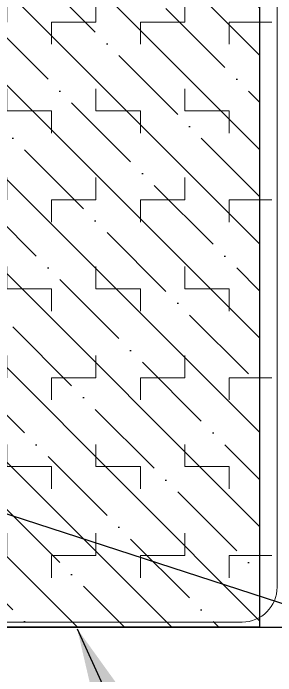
# Model space of a CAD drawing. Extents: x 13661 to 14061, y -1399 to -1089.
# Drawn here: x 13926.99 to 13934.49, y -1240.77 to -1221.85 of the extents above; entities that cross this region are included whole.
import ezdxf

# ---------------------------------------------------------------- set-up
doc = ezdxf.new("R2010")
doc.units = 0
doc.header["$LTSCALE"] = 16.335
doc.header["$MEASUREMENT"] = 0
doc.layers.get('0').update_dxf_attribs({"linetype": 'CONTINUOUS'})
doc.styles.get("Standard").update_dxf_attribs({"font": 'txt', "width": 0.8})
doc.dimstyles.new('-MAG', dxfattribs={"dimtxt": 2.5, "dimasz": 2, "dimexe": 0.2, "dimexo": 0.1, "dimgap": 0.3, "dimtad": 1, "dimzin": 0, "dimdsep": 46, "dimtxsty": 'Standard', "dimblk": '_FILLED', "dimcen": 0.09, "dimclrd": 5, "dimclre": 5, "dimclrt": 256, "dimadec": 0, "dimazin": 0, "dimtol": 1, "dimtp": 0.05, "dimtm": 0.05, "dimtfac": 1, "dimtofl": 0, "dimtmove": 0, "dimatfit": 3, "dimldrblk": '_FILLED', "dimfxl": 1, "dimtolj": 1, "dimtzin": 1, "dimarcsym": 0})

# ---------------------------------------------------------------- blocks, each defined once
blk = doc.blocks.new('_FILLED')
at = {"color": 0, "linetype": 'ByBlock'}
blk.add_solid([(0, 0), (-1, 0.2), (-1, -0.2)], dxfattribs=at)

msp = doc.modelspace()

# ---------------------------------------------------------------- hatches: boundary and pattern name
at = {"lineweight": 0}
h = msp.add_hatch(dxfattribs=at)
h.set_pattern_fill('ZIGZAG', color=9, scale=0.1, angle=-90, style=0)
h.set_pattern_definition([(270, (18112.734, 3901.7123), (2.54, -5e-16), [0.635, -1.905]), (360, (18112.734, 3901.0773), (1.27, 2.54), [1.27, -1.27]), (270, (18114.004, 3901.7123), (2.54, -5e-16), [-0.635, 0.635, -1.27])])
h.paths.add_polyline_path([(13927.09309, -1210.95163, 0.41421356), (13926.39309, -1211.65163), (13926.39309, -1218.59083, -0.41421356), (13925.09309, -1219.89083), (13915.20627, -1219.89083, 0.16128953), (13914.78843, -1220.02922), (13912.49729, -1221.73383, -0.16128953), (13911.7213, -1221.99083), (13910.58839, -1221.99083, 0.41421356), (13909.73839, -1222.84083), (13909.73839, -1236.14083, 0.41421356), (13910.58839, -1236.99083), (13911.7213, -1236.99083, -0.16128953), (13912.49729, -1237.24784), (13914.78843, -1238.95245, 0.16128953), (13915.20627, -1239.09083), (13933.53213, -1239.09083, 0.41421356), (13934.38213, -1238.24083), (13934.38213, -1219.81843, -0.41421356), (13935.53213, -1218.66843), (13941.51962, -1218.66843, -0.07568505), (13941.90648, -1218.72733), (13941.90648, -1211.63741, -0.09006935), (13941.59883, -1211.28928, 0.26246404), (13940.99991, -1210.95163)])
h = msp.add_hatch()
h.set_pattern_fill('ANSI35', color=5, scale=0.3, angle=-90, style=0)
h.set_pattern_definition([(315, (18129.063, 3528.9513), (1.3470384, 1.3470384), []), (315, (18129.063, 3527.6043), (1.3470384, 1.3470384), [2.38125, -0.47625, 0, -0.47625])])
edge = h.paths.add_edge_path()
edge.add_ellipse((13911.7213, -1220.69083), major_axis=(0, -1), ratio=1, start_angle=0, end_angle=36.64921)
edge.add_ellipse((13915.20627, -1220.59083), major_axis=(0, 1), ratio=1, start_angle=0, end_angle=36.64921, ccw=False)
edge.add_ellipse((13925.09309, -1218.59083), major_axis=(0, -1), ratio=1, start_angle=0, end_angle=67.8149)
edge.add_ellipse((13915.20627, -1238.39083), major_axis=(0, 1), ratio=1, start_angle=143.35079, end_angle=180, ccw=False)
edge.add_ellipse((13911.7213, -1238.29083), major_axis=(0, -1), ratio=1, start_angle=143.35079, end_angle=180)
edge.add_line((13911.7213, -1237.29083), (13909.58839, -1237.29083))
edge.add_line((13909.58839, -1237.29083), (13899.70648, -1237.29083))
edge.add_line((13899.70648, -1237.29083), (13899.70648, -1221.69083))
edge.add_line((13899.70648, -1221.69083), (13909.58839, -1221.69083))
edge.add_line((13909.58839, -1221.69083), (13911.7213, -1221.69083))
edge.add_line((13912.31821, -1221.49314), (13914.60936, -1219.78853))
edge.add_line((13915.20627, -1219.59083), (13925.09309, -1219.59083))
edge.add_line((13926.01905, -1218.96843), (13934.03213, -1218.96843))
edge.add_line((13934.03213, -1218.96843), (13934.03213, -1239.39083))
edge.add_line((13934.03213, -1239.39083), (13915.20627, -1239.39083))
edge.add_line((13914.60936, -1239.19314), (13912.31821, -1237.48853))

# ---------------------------------------------------------------- linework, layer by layer
at = {"color": 8, "lineweight": 0}
msp.add_lwpolyline([(13915.20627, -1239.24083), (13933.53213, -1239.24083, 0.41421356), (13934.53213, -1238.24083), (13934.53213, -1219.81843, -0.41421356), (13935.53213, -1218.81843), (13941.51962, -1218.81843, -0.12202816), (13942.05648, -1218.95144), (13942.05648, -1211.56184), (13942.05648, -1211.04904, 0.13152538), (13941.13228, -1210.80165), (13940.99991, -1210.80165)], format="xyb", dxfattribs=at)
at = {"color": 30}
msp.add_lwpolyline([(13896.05645, -1237.29085), (13911.72135, -1237.29085, -0.16129), (13912.31825, -1237.48855), (13914.60935, -1239.19315, 0.161282), (13915.20625, -1239.39085), (13937.46215, -1239.39085, 0.414205), (13938.46215, -1238.39085), (13938.46215, -1219.96845, -0.414222), (13939.46215, -1218.96845), (13941.51965, -1218.96845, -0.234151), (13942.31525, -1219.36265), (13943.881, -1221.4192, 0.23416258), (13944.67664, -1221.81344), (13945.51621, -1221.81344)], format="xyb", dxfattribs=at)
msp.add_lwpolyline([(13896.05645, -1237.29085), (13911.72135, -1237.29085, -0.16129), (13912.31825, -1237.48855), (13914.60935, -1239.19315, 0.161282), (13915.20625, -1239.39085), (13937.46215, -1239.39085, 0.414205), (13938.46215, -1238.39085), (13938.46215, -1219.96845, -0.414222), (13939.46215, -1218.96845), (13941.51965, -1218.96845, -0.234151), (13942.31525, -1219.36265), (13943.881, -1221.4192, 0.23416258), (13944.67664, -1221.81344), (13945.51621, -1221.81344)], format="xyb", dxfattribs=at)
at = {"color": 5}
msp.add_lwpolyline([(13909.58839, -1221.69083), (13911.7213, -1221.69083, 0.16128953), (13912.31821, -1221.49314), (13914.60936, -1219.78853, -0.16128953), (13915.20627, -1219.59083), (13925.09309, -1219.59083, 0.30484776), (13926.01905, -1218.96843), (13934.03213, -1218.96843), (13934.03213, -1239.39083), (13915.20627, -1239.39083, -0.16128953), (13914.60936, -1239.19314), (13912.31821, -1237.48853, 0.16128953), (13911.7213, -1237.29083), (13909.58839, -1237.29083), (13899.70648, -1237.29083), (13899.70648, -1221.69083)], format="xyb", close=True, dxfattribs=at)

# ---------------------------------------------------------------- leaders
for points in [[(13909.43839, -1230.49083), (13940.32788, -1240.54989)], [(13928.81985, -1239.43223), (13935.62478, -1254.3944), (13935.62478, -1313.7028)]]:
    msp.add_leader(points, dimstyle='-MAG', override={"dimdec": 0, "dimtp": 0.3, "dimtm": 0.3})

doc.saveas('drawing.dxf')
